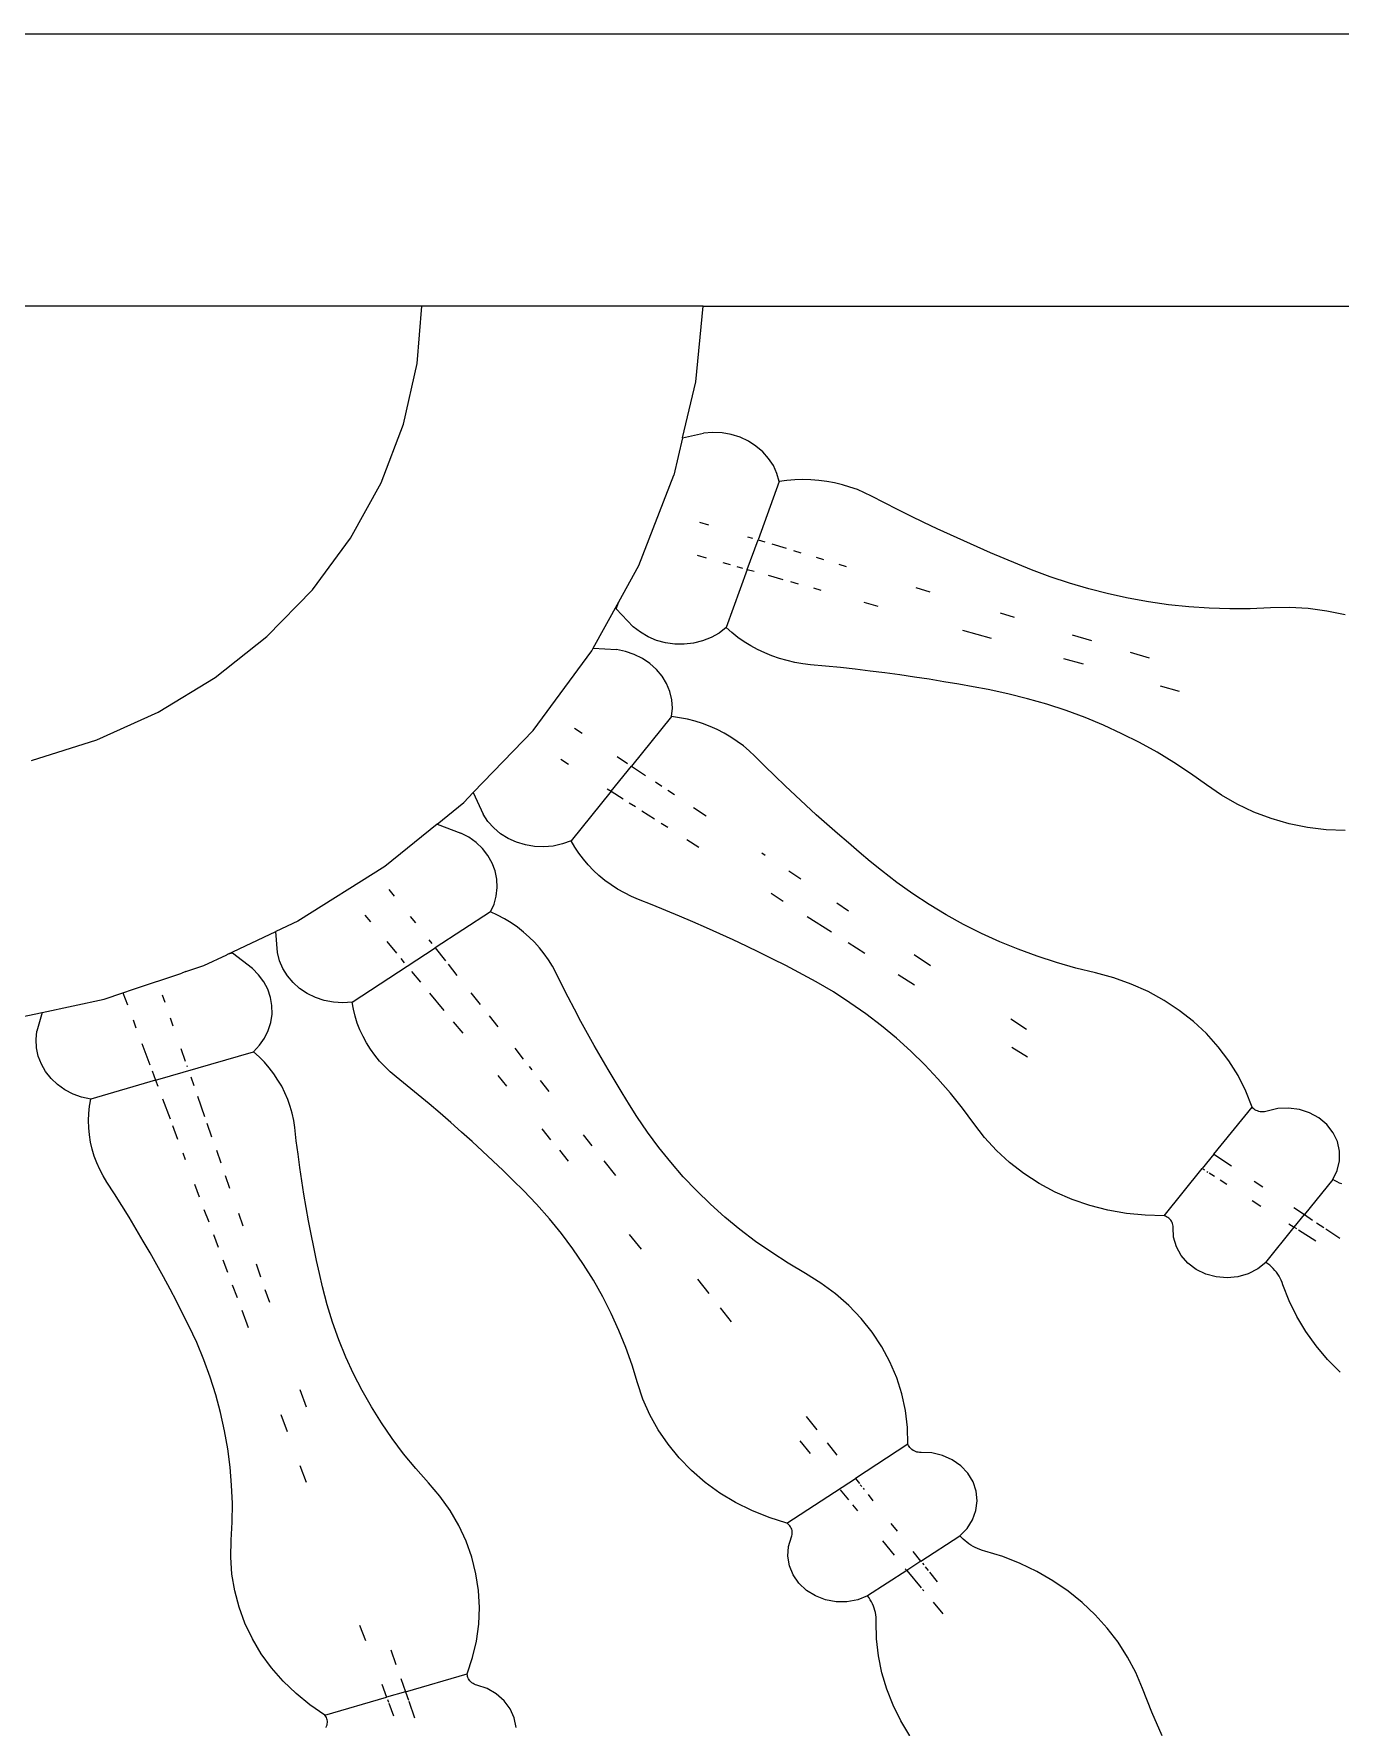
# Model space of a CAD drawing. Header units: inches. Extents: x 16.2 to 49.2, y 7.1 to 20.7.
# Drawn here: x 31.6539 to 31.7826, y 17.7231 to 17.89 of the extents above; entities that cross this region are included whole.
import ezdxf

# ---------------------------------------------------------------- set-up
doc = ezdxf.new("R2010")
doc.units = ezdxf.units.IN
doc.header["$MEASUREMENT"] = 0
doc.layers.add('0inne_gulv', color=252, linetype='Continuous', lineweight=13)

# ---------------------------------------------------------------- blocks, each defined once
blk = doc.blocks.new('DEREK SMALL HOUSE fr')
for p, q in [((-2.07629, -0.30941), (-1.72529, -0.30941)), ((-2.0244, -0.33624), (-2.07629, -0.33624)), ((-2.02486, -0.34189), (-2.0244, -0.33624)), ((-1.99671, -0.33624), (-2.0244, -0.33624)), ((-1.99741, -0.34371), (-1.99671, -0.33624)), ((-1.99671, -0.33624), (-1.81961, -0.33624)), ((-2.02622, -0.34787), (-2.02486, -0.34189)), ((-1.99872, -0.34922), (-1.99741, -0.34371)), ((-2.02842, -0.35364), (-2.02622, -0.34787)), ((-1.99576, -0.34869), (-1.99667, -0.34877)), ((-1.99483, -0.34873), (-1.99576, -0.34869)), ((-1.99393, -0.34889), (-1.99483, -0.34873)), ((-1.99872, -0.34922), (-1.99959, -0.3529)), ((-1.99872, -0.34922), (-1.99667, -0.34877)), ((-1.99306, -0.34916), (-1.99393, -0.34889)), ((-1.99224, -0.34954), (-1.99306, -0.34916)), ((-1.99149, -0.35002), (-1.99224, -0.34954)), ((-1.99082, -0.35059), (-1.99149, -0.35002)), ((-1.99025, -0.35124), (-1.99082, -0.35059)), ((-1.98978, -0.35195), (-1.99025, -0.35124)), ((-1.98944, -0.35272), (-1.98978, -0.35195)), ((-2.03143, -0.35911), (-2.02842, -0.35364)), ((-2.00303, -0.36178), (-1.99959, -0.3529)), ((-1.98922, -0.35353), (-1.99129, -0.35927)), ((-1.98922, -0.35353), (-1.98944, -0.35272)), ((-1.98844, -0.35342), (-1.98922, -0.35353)), ((-1.98765, -0.35336), (-1.98844, -0.35342)), ((-1.98687, -0.35333), (-1.98765, -0.35336)), ((-1.98608, -0.35335), (-1.98687, -0.35333)), ((-1.98529, -0.35341), (-1.98608, -0.35335)), ((-1.98451, -0.35351), (-1.98529, -0.35341)), ((-1.98374, -0.35365), (-1.98451, -0.35351)), ((-1.98298, -0.35384), (-1.98374, -0.35365)), ((-1.98223, -0.35406), (-1.98298, -0.35384)), ((-1.9815, -0.35432), (-1.98223, -0.35406)), ((-1.98079, -0.35462), (-1.9815, -0.35432)), ((-1.9801, -0.35496), (-1.98079, -0.35462)), ((-1.97882, -0.35563), (-1.9801, -0.35496)), ((-1.97754, -0.35628), (-1.97882, -0.35563)), ((-1.97625, -0.35692), (-1.97754, -0.35628)), ((-1.97495, -0.35755), (-1.97625, -0.35692)), ((-1.99706, -0.35752), (-1.99618, -0.35779)), ((-1.97365, -0.35817), (-1.97495, -0.35755)), ((-1.97234, -0.35878), (-1.97365, -0.35817)), ((-2.0352, -0.36418), (-2.03143, -0.35911)), ((-1.99235, -0.36218), (-1.99129, -0.35927)), ((-1.99232, -0.35896), (-1.99185, -0.3591)), ((-1.99129, -0.35927), (-1.99063, -0.35947)), ((-1.98994, -0.35967), (-1.98852, -0.3601)), ((-1.9878, -0.36032), (-1.98706, -0.36054)), ((-1.97102, -0.35938), (-1.97234, -0.35878)), ((-1.9697, -0.35997), (-1.97102, -0.35938)), ((-1.96837, -0.36054), (-1.9697, -0.35997)), ((-2.00501, -0.36536), (-2.00303, -0.36178)), ((-1.99727, -0.36079), (-1.9964, -0.36104)), ((-1.99477, -0.3615), (-1.99404, -0.3617)), ((-1.99338, -0.36189), (-1.99281, -0.36205)), ((-1.98557, -0.36099), (-1.98483, -0.36122)), ((-1.98334, -0.36167), (-1.98261, -0.36189)), ((-1.96704, -0.36111), (-1.96837, -0.36054)), ((-1.9657, -0.36167), (-1.96704, -0.36111)), ((-1.96435, -0.36221), (-1.9657, -0.36167)), ((-1.99235, -0.36218), (-1.99443, -0.36792)), ((-1.99235, -0.36218), (-1.99168, -0.36237)), ((-1.99028, -0.36276), (-1.98883, -0.36317)), ((-1.98809, -0.36338), (-1.98734, -0.36359)), ((-1.9625, -0.36291), (-1.96435, -0.36221)), ((-1.96061, -0.36354), (-1.9625, -0.36291)), ((-1.9587, -0.36411), (-1.96061, -0.36354)), ((-2.03967, -0.36878), (-2.0352, -0.36418)), ((-2.00753, -0.36993), (-2.00501, -0.36536)), ((-2.00526, -0.36605), (-2.00501, -0.36536)), ((-1.98584, -0.36401), (-1.98509, -0.36423)), ((-1.98085, -0.36542), (-1.97947, -0.36581)), ((-1.97574, -0.36396), (-1.97436, -0.36438)), ((-1.95676, -0.3646), (-1.9587, -0.36411)), ((-1.95481, -0.36503), (-1.95676, -0.3646)), ((-1.95283, -0.36538), (-1.95481, -0.36503)), ((-1.95084, -0.36566), (-1.95283, -0.36538)), ((-2.00526, -0.36605), (-2.00358, -0.36783)), ((-1.96744, -0.36647), (-1.96605, -0.36689)), ((-1.94884, -0.36587), (-1.95084, -0.36566)), ((-1.94684, -0.366), (-1.94884, -0.36587)), ((-1.94482, -0.36607), (-1.94684, -0.366)), ((-1.94281, -0.36605), (-1.94482, -0.36607)), ((-1.9408, -0.36597), (-1.94281, -0.36605)), ((-1.93894, -0.36593), (-1.9408, -0.36597)), ((-1.93709, -0.36603), (-1.93894, -0.36593)), ((-1.93525, -0.36628), (-1.93709, -0.36603)), ((-1.93345, -0.36667), (-1.93525, -0.36628)), ((-2.04476, -0.37282), (-2.03967, -0.36878)), ((-2.00288, -0.36838), (-2.00358, -0.36783)), ((-2.00211, -0.36883), (-2.00288, -0.36838)), ((-1.99513, -0.36845), (-1.99592, -0.36889)), ((-1.99443, -0.36792), (-1.99513, -0.36845)), ((-1.99387, -0.36841), (-1.99443, -0.36792)), ((-1.99328, -0.36888), (-1.99387, -0.36841)), ((-1.97113, -0.36816), (-1.96833, -0.36895)), ((-1.96033, -0.36862), (-1.95843, -0.3692)), ((-2.01346, -0.37804), (-2.00768, -0.3702)), ((-2.00768, -0.3702), (-2.00753, -0.36993)), ((-2.00753, -0.36993), (-2.00525, -0.37009)), ((-2.00435, -0.37027), (-2.00525, -0.37009)), ((-2.00349, -0.37056), (-2.00435, -0.37027)), ((-2.00128, -0.36918), (-2.00211, -0.36883)), ((-2.0004, -0.36942), (-2.00128, -0.36918)), ((-1.99949, -0.36955), (-2.0004, -0.36942)), ((-1.99856, -0.36956), (-1.99949, -0.36955)), ((-1.99765, -0.36945), (-1.99856, -0.36956)), ((-1.99676, -0.36923), (-1.99765, -0.36945)), ((-1.99592, -0.36889), (-1.99676, -0.36923)), ((-1.99265, -0.36932), (-1.99328, -0.36888)), ((-1.99201, -0.36972), (-1.99265, -0.36932)), ((-1.99133, -0.37009), (-1.99201, -0.36972)), ((-1.99063, -0.37041), (-1.99133, -0.37009)), ((-1.98992, -0.37071), (-1.99063, -0.37041)), ((-1.95463, -0.37034), (-1.95275, -0.37091)), ((-2.00268, -0.37096), (-2.00349, -0.37056)), ((-2.00195, -0.37146), (-2.00268, -0.37096)), ((-2.0013, -0.37205), (-2.00195, -0.37146)), ((-2.00075, -0.37271), (-2.0013, -0.37205)), ((-1.98918, -0.37096), (-1.98992, -0.37071)), ((-1.98843, -0.37117), (-1.98918, -0.37096)), ((-1.98767, -0.37135), (-1.98843, -0.37117)), ((-1.98689, -0.37148), (-1.98767, -0.37135)), ((-1.98611, -0.37157), (-1.98689, -0.37148)), ((-1.98465, -0.37171), (-1.98611, -0.37157)), ((-1.98318, -0.37186), (-1.98465, -0.37171)), ((-1.98172, -0.37202), (-1.98318, -0.37186)), ((-1.98025, -0.3722), (-1.98172, -0.37202)), ((-1.96118, -0.37096), (-1.95926, -0.3715)), ((-2.05038, -0.37625), (-2.04476, -0.37282)), ((-2.00031, -0.37344), (-2.00075, -0.37271)), ((-1.99999, -0.37422), (-2.00031, -0.37344)), ((-1.97879, -0.37238), (-1.98025, -0.3722)), ((-1.97733, -0.37258), (-1.97879, -0.37238)), ((-1.97588, -0.37279), (-1.97733, -0.37258)), ((-1.97442, -0.37301), (-1.97588, -0.37279)), ((-1.97297, -0.37325), (-1.97442, -0.37301)), ((-1.97152, -0.3735), (-1.97297, -0.37325)), ((-1.97008, -0.37375), (-1.97152, -0.3735)), ((-1.96863, -0.37402), (-1.97008, -0.37375)), ((-1.95166, -0.37364), (-1.94979, -0.37417)), ((-1.99979, -0.37503), (-1.99999, -0.37422)), ((-1.99973, -0.37586), (-1.99979, -0.37503)), ((-1.96667, -0.37444), (-1.96863, -0.37402)), ((-1.96473, -0.37492), (-1.96667, -0.37444)), ((-1.96282, -0.37547), (-1.96473, -0.37492)), ((-2.05645, -0.37899), (-2.05038, -0.37625)), ((-1.9998, -0.37668), (-2.00375, -0.38156)), ((-1.9998, -0.37668), (-1.99973, -0.37586)), ((-1.99902, -0.3768), (-1.9998, -0.37668)), ((-1.99825, -0.37695), (-1.99902, -0.3768)), ((-1.99749, -0.37715), (-1.99825, -0.37695)), ((-1.96093, -0.37609), (-1.96282, -0.37547)), ((-1.95906, -0.37678), (-1.96093, -0.37609)), ((-1.95724, -0.37754), (-1.95906, -0.37678)), ((-2.01935, -0.38418), (-2.01346, -0.37804)), ((-2.00936, -0.37782), (-2.00863, -0.37831)), ((-1.99675, -0.37738), (-1.99749, -0.37715)), ((-1.99602, -0.37766), (-1.99675, -0.37738)), ((-1.99532, -0.37797), (-1.99602, -0.37766)), ((-1.99463, -0.37832), (-1.99532, -0.37797)), ((-1.99397, -0.37871), (-1.99463, -0.37832)), ((-1.99334, -0.37913), (-1.99397, -0.37871)), ((-1.95544, -0.37837), (-1.95724, -0.37754)), ((-1.95369, -0.37925), (-1.95544, -0.37837)), ((-2.06286, -0.38101), (-2.05645, -0.37899)), ((-1.99273, -0.37958), (-1.99334, -0.37913)), ((-1.99216, -0.38006), (-1.99273, -0.37958)), ((-1.99162, -0.38058), (-1.99216, -0.38006)), ((-1.95198, -0.3802), (-1.95369, -0.37925)), ((-1.95031, -0.38122), (-1.95198, -0.3802)), ((-2.01071, -0.38088), (-2.00996, -0.38136)), ((-2.00575, -0.38404), (-2.00375, -0.38156)), ((-2.00517, -0.38062), (-2.00414, -0.3813)), ((-2.00375, -0.38156), (-2.00237, -0.38248)), ((-1.99063, -0.38156), (-1.99162, -0.38058)), ((-1.98964, -0.38254), (-1.99063, -0.38156)), ((-1.94869, -0.38229), (-1.95031, -0.38122)), ((-2.00615, -0.38379), (-2.00575, -0.38404)), ((-2.0014, -0.38313), (-2.00078, -0.38354)), ((-1.98863, -0.38351), (-1.98964, -0.38254)), ((-1.98761, -0.38447), (-1.98863, -0.38351)), ((-1.94712, -0.38342), (-1.94869, -0.38229)), ((-1.94564, -0.38443), (-1.94712, -0.38342)), ((-2.02291, -0.38729), (-2.02029, -0.38516)), ((-2.02029, -0.38516), (-2.01935, -0.38418)), ((-2.01935, -0.38418), (-2.01838, -0.3863)), ((-2.00575, -0.38404), (-2.0097, -0.38892)), ((-2.00575, -0.38404), (-2.00459, -0.38479)), ((-2.00399, -0.38517), (-2.00337, -0.38556)), ((-2.00016, -0.38395), (-1.99953, -0.38437)), ((-1.98659, -0.38542), (-1.98761, -0.38447)), ((-1.98555, -0.38636), (-1.98659, -0.38542)), ((-1.94408, -0.38532), (-1.94564, -0.38443)), ((-1.94243, -0.38609), (-1.94408, -0.38532)), ((-2.01791, -0.38701), (-2.01838, -0.3863)), ((-2.01733, -0.38766), (-2.01791, -0.38701)), ((-2.00275, -0.38596), (-2.00148, -0.38677)), ((-1.99764, -0.38564), (-1.99639, -0.38647)), ((-1.98451, -0.3873), (-1.98555, -0.38636)), ((-1.94072, -0.38674), (-1.94243, -0.38609)), ((-1.93895, -0.38724), (-1.94072, -0.38674)), ((-2.02291, -0.38729), (-2.02805, -0.39146)), ((-2.02291, -0.38729), (-2.02057, -0.38816)), ((-2.01977, -0.38858), (-2.02057, -0.38816)), ((-2.01905, -0.3891), (-2.01977, -0.38858)), ((-2.01666, -0.38823), (-2.01733, -0.38766)), ((-2.0159, -0.3887), (-2.01666, -0.38823)), ((-2.01508, -0.38907), (-2.0159, -0.3887)), ((-2.00084, -0.38718), (-2.00019, -0.38759)), ((-1.98345, -0.38822), (-1.98451, -0.3873)), ((-1.98239, -0.38914), (-1.98345, -0.38822)), ((-1.93714, -0.38761), (-1.93895, -0.38724)), ((-1.9353, -0.38784), (-1.93714, -0.38761)), ((-1.93345, -0.38792), (-1.9353, -0.38784)), ((-2.01842, -0.3897), (-2.01905, -0.3891)), ((-2.0179, -0.39038), (-2.01842, -0.3897)), ((-2.01748, -0.39112), (-2.0179, -0.39038)), ((-2.01421, -0.38934), (-2.01508, -0.38907)), ((-2.0133, -0.38949), (-2.01421, -0.38934)), ((-2.01238, -0.38952), (-2.0133, -0.38949)), ((-2.01146, -0.38944), (-2.01238, -0.38952)), ((-2.01056, -0.38923), (-2.01146, -0.38944)), ((-2.0097, -0.38892), (-2.01056, -0.38923)), ((-2.00934, -0.38955), (-2.0097, -0.38892)), ((-2.00894, -0.39016), (-2.00934, -0.38955)), ((-2.0085, -0.39075), (-2.00894, -0.39016)), ((-1.99829, -0.38881), (-1.99711, -0.38956)), ((-1.99092, -0.39012), (-1.99058, -0.39035)), ((-1.98131, -0.39005), (-1.98239, -0.38914)), ((-1.98023, -0.39095), (-1.98131, -0.39005)), ((-2.02805, -0.39146), (-2.03663, -0.39685)), ((-2.01719, -0.3919), (-2.01748, -0.39112)), ((-2.01702, -0.39272), (-2.01719, -0.3919)), ((-2.00802, -0.39131), (-2.0085, -0.39075)), ((-2.00751, -0.39184), (-2.00802, -0.39131)), ((-2.00696, -0.39235), (-2.00751, -0.39184)), ((-1.98824, -0.3919), (-1.98706, -0.39269)), ((-1.97914, -0.39184), (-1.98023, -0.39095)), ((-1.97761, -0.39302), (-1.97914, -0.39184)), ((-2.02765, -0.39372), (-2.02714, -0.39437)), ((-2.01708, -0.39437), (-2.01698, -0.39354)), ((-2.01698, -0.39354), (-2.01702, -0.39272)), ((-2.00638, -0.39283), (-2.00696, -0.39235)), ((-2.00576, -0.39327), (-2.00638, -0.39283)), ((-2.00512, -0.39368), (-2.00576, -0.39327)), ((-2.00446, -0.39406), (-2.00512, -0.39368)), ((-1.97604, -0.39414), (-1.97761, -0.39302)), ((-2.01765, -0.39594), (-2.0173, -0.39517)), ((-2.0173, -0.39517), (-2.01708, -0.39437)), ((-2.00377, -0.3944), (-2.00446, -0.39406)), ((-2.00306, -0.3947), (-2.00377, -0.3944)), ((-2.00171, -0.39524), (-2.00306, -0.3947)), ((-2.00037, -0.39579), (-2.00171, -0.39524)), ((-1.99001, -0.3941), (-1.98882, -0.39486)), ((-1.98354, -0.39504), (-1.98236, -0.39582)), ((-1.97442, -0.39521), (-1.97604, -0.39414)), ((-1.97274, -0.39622), (-1.97442, -0.39521)), ((-2.03663, -0.39685), (-2.0388, -0.39787)), ((-2.03002, -0.39624), (-2.02947, -0.3969)), ((-2.02555, -0.39638), (-2.02504, -0.39702)), ((-2.01765, -0.39594), (-2.02309, -0.39949)), ((-2.01695, -0.39627), (-2.01765, -0.39594)), ((-2.01627, -0.39663), (-2.01695, -0.39627)), ((-2.01562, -0.39702), (-2.01627, -0.39663)), ((-2.01499, -0.39745), (-2.01562, -0.39702)), ((-1.99903, -0.39635), (-2.00037, -0.39579)), ((-1.9977, -0.39692), (-1.99903, -0.39635)), ((-1.99637, -0.39751), (-1.9977, -0.39692)), ((-1.98644, -0.39638), (-1.98405, -0.3979)), ((-1.97103, -0.39717), (-1.97274, -0.39622)), ((-2.04358, -0.40014), (-2.0388, -0.39787)), ((-2.03863, -0.39993), (-2.0388, -0.39787)), ((-2.02371, -0.3987), (-2.02342, -0.39906)), ((-2.0144, -0.39792), (-2.01499, -0.39745)), ((-2.01383, -0.39841), (-2.0144, -0.39792)), ((-2.0133, -0.39893), (-2.01383, -0.39841)), ((-1.99505, -0.3981), (-1.99637, -0.39751)), ((-1.99374, -0.3987), (-1.99505, -0.3981)), ((-1.99244, -0.39932), (-1.99374, -0.3987)), ((-1.96927, -0.39805), (-1.97103, -0.39717)), ((-1.96748, -0.39887), (-1.96927, -0.39805)), ((-2.0459, -0.40123), (-2.04363, -0.40016)), ((-2.04358, -0.40014), (-2.04363, -0.40016)), ((-2.04307, -0.39999), (-2.04358, -0.40014)), ((-2.0411, -0.4015), (-2.04307, -0.39999)), ((-2.03843, -0.40074), (-2.03863, -0.39993)), ((-2.03128, -0.40483), (-2.02309, -0.39949)), ((-2.02786, -0.39886), (-2.0269, -0.40001)), ((-2.02309, -0.39949), (-2.02209, -0.40074)), ((-2.01281, -0.39948), (-2.0133, -0.39893)), ((-2.01235, -0.40006), (-2.01281, -0.39948)), ((-2.01193, -0.40065), (-2.01235, -0.40006)), ((-1.99113, -0.39995), (-1.99244, -0.39932)), ((-1.98984, -0.40058), (-1.99113, -0.39995)), ((-1.98241, -0.39895), (-1.98077, -0.39999)), ((-1.97591, -0.40013), (-1.9743, -0.4012)), ((-1.96565, -0.39962), (-1.96748, -0.39887)), ((-1.96378, -0.4003), (-1.96565, -0.39962)), ((-1.96189, -0.40092), (-1.96378, -0.4003)), ((-2.05292, -0.40359), (-2.04805, -0.40197)), ((-2.04766, -0.40182), (-2.04805, -0.40197)), ((-2.04766, -0.40182), (-2.0459, -0.40123)), ((-2.04049, -0.40212), (-2.0411, -0.4015)), ((-2.03998, -0.40281), (-2.04049, -0.40212)), ((-2.0381, -0.40152), (-2.03843, -0.40074)), ((-2.03766, -0.40224), (-2.0381, -0.40152)), ((-2.02649, -0.40051), (-2.02614, -0.40094)), ((-2.02543, -0.4018), (-2.02456, -0.40285)), ((-2.02183, -0.40107), (-2.02095, -0.40219)), ((-2.01155, -0.40127), (-2.01193, -0.40065)), ((-2.01121, -0.40191), (-2.01155, -0.40127)), ((-2.01061, -0.40312), (-2.01121, -0.40191)), ((-1.98855, -0.40123), (-1.98984, -0.40058)), ((-1.98727, -0.40189), (-1.98855, -0.40123)), ((-1.98555, -0.40282), (-1.98727, -0.40189)), ((-1.97749, -0.40209), (-1.97586, -0.40313)), ((-1.95997, -0.40147), (-1.96189, -0.40092)), ((-1.95803, -0.40195), (-1.95997, -0.40147)), ((-1.95625, -0.40243), (-1.95803, -0.40195)), ((-2.05386, -0.40391), (-2.05292, -0.40359)), ((-2.03959, -0.40356), (-2.03998, -0.40281)), ((-2.03932, -0.40436), (-2.03959, -0.40356)), ((-2.0371, -0.4029), (-2.03766, -0.40224)), ((-2.03645, -0.40348), (-2.0371, -0.4029)), ((-2.03571, -0.40398), (-2.03645, -0.40348)), ((-2.01, -0.40433), (-2.01061, -0.40312)), ((-1.98387, -0.40382), (-1.98555, -0.40282)), ((-1.98224, -0.40488), (-1.98387, -0.40382)), ((-1.95453, -0.40304), (-1.95625, -0.40243)), ((-1.95286, -0.40378), (-1.95453, -0.40304)), ((-1.95128, -0.40465), (-1.95286, -0.40378)), ((-2.06183, -0.40584), (-2.0557, -0.40453)), ((-2.0557, -0.40453), (-2.05386, -0.40391)), ((-2.05386, -0.40391), (-2.05342, -0.40509)), ((-2.05, -0.4041), (-2.04975, -0.40482)), ((-2.03918, -0.40517), (-2.03932, -0.40436)), ((-2.03917, -0.406), (-2.03918, -0.40517)), ((-2.0349, -0.40437), (-2.03571, -0.40398)), ((-2.03403, -0.40466), (-2.0349, -0.40437)), ((-2.03313, -0.40483), (-2.03403, -0.40466)), ((-2.03221, -0.40489), (-2.03313, -0.40483)), ((-2.03128, -0.40483), (-2.03221, -0.40489)), ((-2.03116, -0.40553), (-2.03128, -0.40483)), ((-2.02365, -0.40395), (-2.02225, -0.40564)), ((-2.01959, -0.4039), (-2.01868, -0.40506)), ((-2.00938, -0.40553), (-2.01, -0.40433)), ((-1.98066, -0.40599), (-1.98224, -0.40488)), ((-1.94979, -0.40564), (-1.95128, -0.40465)), ((-2.06588, -0.40671), (-2.06183, -0.40584)), ((-2.06183, -0.40584), (-2.06233, -0.40769)), ((-2.05287, -0.40657), (-2.05258, -0.40735)), ((-2.04921, -0.40637), (-2.04894, -0.40716)), ((-2.03954, -0.40762), (-2.03929, -0.40682)), ((-2.03929, -0.40682), (-2.03917, -0.406)), ((-2.03099, -0.40622), (-2.03116, -0.40553)), ((-2.03077, -0.4069), (-2.03099, -0.40622)), ((-2.03051, -0.40757), (-2.03077, -0.4069)), ((-2.02131, -0.40677), (-2.02039, -0.4079)), ((-2.01778, -0.40619), (-2.01694, -0.40725)), ((-2.00874, -0.40672), (-2.00938, -0.40553)), ((-2.00809, -0.40791), (-2.00874, -0.40672)), ((-1.97913, -0.40717), (-1.98066, -0.40599)), ((-1.96639, -0.40647), (-1.96485, -0.4075)), ((-1.94839, -0.40673), (-1.94979, -0.40564)), ((-1.94711, -0.40793), (-1.94839, -0.40673)), ((-2.06242, -0.40852), (-2.06233, -0.40769)), ((-2.06237, -0.40934), (-2.06242, -0.40852)), ((-2.04041, -0.40908), (-2.03992, -0.40838)), ((-2.03992, -0.40838), (-2.03954, -0.40762)), ((-2.0302, -0.40822), (-2.03051, -0.40757)), ((-2.02985, -0.40885), (-2.0302, -0.40822)), ((-2.00743, -0.4091), (-2.00809, -0.40791)), ((-1.97765, -0.40839), (-1.97913, -0.40717)), ((-1.97623, -0.40967), (-1.97765, -0.40839)), ((-1.94594, -0.40923), (-1.94711, -0.40793)), ((-2.0622, -0.41016), (-2.06237, -0.40934)), ((-2.0619, -0.41094), (-2.0622, -0.41016)), ((-2.05199, -0.40891), (-2.0512, -0.41102)), ((-2.05064, -0.41253), (-2.041, -0.40972)), ((-2.04815, -0.40941), (-2.04772, -0.41065)), ((-2.041, -0.40972), (-2.04041, -0.40908)), ((-2.04045, -0.41022), (-2.041, -0.40972)), ((-2.03993, -0.41075), (-2.04045, -0.41022)), ((-2.02946, -0.40947), (-2.02985, -0.40885)), ((-2.02903, -0.41006), (-2.02946, -0.40947)), ((-2.02857, -0.41063), (-2.02903, -0.41006)), ((-2.01526, -0.40937), (-2.01442, -0.41043)), ((-2.00676, -0.41028), (-2.00743, -0.4091)), ((-2.00607, -0.41145), (-2.00676, -0.41028)), ((-1.97486, -0.411), (-1.97623, -0.40967)), ((-1.96627, -0.40925), (-1.96474, -0.41023)), ((-1.9449, -0.41061), (-1.94594, -0.40923)), ((-2.06148, -0.41167), (-2.0619, -0.41094)), ((-2.06094, -0.41235), (-2.06148, -0.41167)), ((-2.05098, -0.41161), (-2.05064, -0.41253)), ((-2.04757, -0.41108), (-2.04754, -0.41116)), ((-2.03944, -0.41131), (-2.03993, -0.41075)), ((-2.039, -0.41189), (-2.03944, -0.41131)), ((-2.03859, -0.4125), (-2.039, -0.41189)), ((-2.02806, -0.41117), (-2.02857, -0.41063)), ((-2.02752, -0.41169), (-2.02806, -0.41117)), ((-2.02695, -0.41218), (-2.02752, -0.41169)), ((-2.01694, -0.41207), (-2.01607, -0.41312)), ((-2.01383, -0.41118), (-2.01358, -0.41149)), ((-2.00538, -0.41262), (-2.00607, -0.41145)), ((-1.97356, -0.41238), (-1.97486, -0.411)), ((-1.944, -0.41207), (-1.9449, -0.41061)), ((-1.94324, -0.41359), (-1.944, -0.41207)), ((-2.06031, -0.41295), (-2.06094, -0.41235)), ((-2.05958, -0.41346), (-2.06031, -0.41295)), ((-2.05878, -0.41388), (-2.05958, -0.41346)), ((-2.05064, -0.41253), (-2.05703, -0.41439)), ((-2.05064, -0.41253), (-2.05042, -0.41312)), ((-2.04718, -0.41218), (-2.04688, -0.41305)), ((-2.03822, -0.41312), (-2.03859, -0.4125)), ((-2.0379, -0.41377), (-2.03822, -0.41312)), ((-2.03761, -0.41443), (-2.0379, -0.41377)), ((-2.02586, -0.41306), (-2.02695, -0.41218)), ((-2.02477, -0.41396), (-2.02586, -0.41306)), ((-2.01274, -0.41256), (-2.01189, -0.41363)), ((-2.00467, -0.41378), (-2.00538, -0.41262)), ((-2.00395, -0.41494), (-2.00467, -0.41378)), ((-1.97232, -0.41381), (-1.97356, -0.41238)), ((-1.97115, -0.41528), (-1.97232, -0.41381)), ((-1.94262, -0.41516), (-1.94324, -0.41359)), ((-2.05793, -0.41419), (-2.05878, -0.41388)), ((-2.05703, -0.41439), (-2.05793, -0.41419)), ((-2.05722, -0.41579), (-2.05715, -0.41509)), ((-2.05715, -0.41509), (-2.05703, -0.41439)), ((-2.04995, -0.41437), (-2.04922, -0.41633)), ((-2.04652, -0.41408), (-2.04582, -0.41608)), ((-2.03738, -0.4151), (-2.03761, -0.41443)), ((-2.03718, -0.41578), (-2.03738, -0.4151)), ((-2.02369, -0.41486), (-2.02477, -0.41396)), ((-2.02262, -0.41577), (-2.02369, -0.41486)), ((-2.00322, -0.41609), (-2.00395, -0.41494)), ((-1.97004, -0.41679), (-1.97115, -0.41528)), ((-1.94639, -0.41981), (-1.94262, -0.41516)), ((-1.94254, -0.41526), (-1.94262, -0.41516)), ((-1.94244, -0.41535), (-1.94254, -0.41526)), ((-1.94233, -0.41543), (-1.94244, -0.41535)), ((-1.94221, -0.4155), (-1.94233, -0.41543)), ((-1.94208, -0.41555), (-1.94221, -0.4155)), ((-1.94008, -0.41531), (-1.94112, -0.41556)), ((-1.93901, -0.41526), (-1.94008, -0.41531)), ((-1.93795, -0.4154), (-1.93901, -0.41526)), ((-1.93694, -0.41573), (-1.93795, -0.4154)), ((-2.05725, -0.4165), (-2.05722, -0.41579)), ((-2.05723, -0.41721), (-2.05725, -0.4165)), ((-2.04897, -0.41699), (-2.04847, -0.41833)), ((-2.04559, -0.41675), (-2.04512, -0.4181)), ((-2.03704, -0.41648), (-2.03718, -0.41578)), ((-2.03693, -0.41718), (-2.03704, -0.41648)), ((-2.02156, -0.4167), (-2.02262, -0.41577)), ((-2.02051, -0.41763), (-2.02156, -0.4167)), ((-2.00218, -0.41763), (-2.00322, -0.41609)), ((-1.96899, -0.41816), (-1.97004, -0.41679)), ((-1.94195, -0.41559), (-1.94208, -0.41555)), ((-1.94181, -0.41562), (-1.94195, -0.41559)), ((-1.94167, -0.41564), (-1.94181, -0.41562)), ((-1.94153, -0.41564), (-1.94167, -0.41564)), ((-1.94139, -0.41563), (-1.94153, -0.41564)), ((-1.94125, -0.4156), (-1.94139, -0.41563)), ((-1.94112, -0.41556), (-1.94125, -0.4156)), ((-1.93603, -0.41623), (-1.93694, -0.41573)), ((-1.93525, -0.4169), (-1.93603, -0.41623)), ((-1.93464, -0.41769), (-1.93525, -0.4169)), ((-2.05716, -0.41791), (-2.05723, -0.41721)), ((-2.05705, -0.41861), (-2.05716, -0.41791)), ((-2.05689, -0.4193), (-2.05705, -0.41861)), ((-2.03678, -0.4185), (-2.03693, -0.41718)), ((-2.03661, -0.41981), (-2.03678, -0.4185)), ((-2.01947, -0.41857), (-2.02051, -0.41763)), ((-2.01844, -0.41951), (-2.01947, -0.41857)), ((-2.01259, -0.41732), (-2.01172, -0.41838)), ((-2.00851, -0.41791), (-2.00766, -0.41898)), ((-2.00107, -0.41914), (-2.00218, -0.41763)), ((-1.96781, -0.41945), (-1.96899, -0.41816)), ((-1.93421, -0.41857), (-1.93464, -0.41769)), ((-1.934, -0.41952), (-1.93421, -0.41857)), ((-2.05669, -0.41999), (-2.05689, -0.4193)), ((-2.05644, -0.42066), (-2.05669, -0.41999)), ((-2.04797, -0.41967), (-2.04772, -0.42032)), ((-2.04465, -0.41943), (-2.04422, -0.42067)), ((-2.03643, -0.42113), (-2.03661, -0.41981)), ((-2.01742, -0.42047), (-2.01844, -0.41951)), ((-2.01641, -0.42143), (-2.01742, -0.42047)), ((-2.01085, -0.41943), (-2.00998, -0.42049)), ((-2.00649, -0.42045), (-2.00533, -0.42192)), ((-1.99989, -0.4206), (-2.00107, -0.41914)), ((-1.96651, -0.42064), (-1.96781, -0.41945)), ((-1.94639, -0.41981), (-1.94753, -0.42122)), ((-1.94639, -0.41981), (-1.94465, -0.42096)), ((-1.93422, -0.42143), (-1.934, -0.42048)), ((-1.934, -0.42048), (-1.934, -0.41952)), ((-2.05615, -0.42131), (-2.05644, -0.42066)), ((-2.05581, -0.42195), (-2.05615, -0.42131)), ((-2.05544, -0.42257), (-2.05581, -0.42195)), ((-2.04379, -0.42191), (-2.04335, -0.42315)), ((-2.03624, -0.42244), (-2.03643, -0.42113)), ((-2.01541, -0.4224), (-2.01641, -0.42143)), ((-1.99865, -0.42203), (-1.99989, -0.4206)), ((-1.99734, -0.4234), (-1.99865, -0.42203)), ((-1.9651, -0.42172), (-1.96651, -0.42064)), ((-1.9636, -0.42269), (-1.9651, -0.42172)), ((-1.95129, -0.42587), (-1.94753, -0.42122)), ((-1.94753, -0.42122), (-1.94731, -0.42136)), ((-1.94708, -0.42151), (-1.94696, -0.42158)), ((-1.94685, -0.42165), (-1.94632, -0.42199)), ((-1.93465, -0.42231), (-1.93422, -0.42143)), ((-2.0547, -0.42372), (-2.05544, -0.42257)), ((-2.05397, -0.42487), (-2.0547, -0.42372)), ((-2.0468, -0.42278), (-2.04634, -0.42402)), ((-2.03603, -0.42375), (-2.03624, -0.42244)), ((-2.03581, -0.42506), (-2.03603, -0.42375)), ((-2.01441, -0.42339), (-2.01541, -0.4224)), ((-2.0131, -0.42475), (-2.01441, -0.42339)), ((-1.99597, -0.42473), (-1.99734, -0.4234)), ((-1.962, -0.42354), (-1.9636, -0.42269)), ((-1.96033, -0.42427), (-1.962, -0.42354)), ((-1.94577, -0.42234), (-1.94509, -0.42278)), ((-1.9424, -0.42247), (-1.94154, -0.42304)), ((-1.93465, -0.42231), (-1.93745, -0.42577)), ((-1.93444, -0.42243), (-1.93465, -0.42231)), ((-1.93422, -0.42255), (-1.93444, -0.42243)), ((-1.934, -0.42265), (-1.93422, -0.42255)), ((-1.93377, -0.42274), (-1.934, -0.42265)), ((-2.05326, -0.42603), (-2.05397, -0.42487)), ((-2.04588, -0.42525), (-2.04541, -0.42649)), ((-2.03558, -0.42637), (-2.03581, -0.42506)), ((-2.01185, -0.42617), (-2.0131, -0.42475)), ((-1.99455, -0.42601), (-1.99597, -0.42473)), ((-1.9586, -0.42487), (-1.96033, -0.42427)), ((-1.95682, -0.42533), (-1.9586, -0.42487)), ((-1.95499, -0.42565), (-1.95682, -0.42533)), ((-1.94261, -0.42436), (-1.94174, -0.42492)), ((-1.9385, -0.42507), (-1.93745, -0.42577)), ((-2.05256, -0.4272), (-2.05326, -0.42603)), ((-2.04249, -0.42563), (-2.04205, -0.42688)), ((-2.03533, -0.42768), (-2.03558, -0.42637)), ((-2.01066, -0.42763), (-2.01185, -0.42617)), ((-1.99307, -0.42723), (-1.99455, -0.42601)), ((-1.95315, -0.42583), (-1.95499, -0.42565)), ((-1.95129, -0.42587), (-1.95315, -0.42583)), ((-1.95116, -0.42591), (-1.95129, -0.42587)), ((-1.95103, -0.42597), (-1.95116, -0.42591)), ((-1.95092, -0.42604), (-1.95103, -0.42597)), ((-1.95081, -0.42612), (-1.95092, -0.42604)), ((-1.95071, -0.42621), (-1.95081, -0.42612)), ((-1.95063, -0.42631), (-1.95071, -0.42621)), ((-1.95055, -0.42642), (-1.95063, -0.42631)), ((-1.95049, -0.42653), (-1.95055, -0.42642)), ((-1.95045, -0.42665), (-1.95049, -0.42653)), ((-1.95042, -0.42678), (-1.95045, -0.42665)), ((-1.9504, -0.4269), (-1.95042, -0.42678)), ((-1.9504, -0.42703), (-1.9504, -0.4269)), ((-1.95034, -0.42799), (-1.9504, -0.42703)), ((-1.94126, -0.43047), (-1.93846, -0.42701)), ((-1.93899, -0.42667), (-1.93846, -0.42701)), ((-1.93846, -0.42701), (-1.93745, -0.42577)), ((-1.93846, -0.42701), (-1.93825, -0.42714)), ((-1.93745, -0.42577), (-1.93665, -0.4263)), ((-1.93626, -0.42656), (-1.93553, -0.42704)), ((-1.93536, -0.42716), (-1.93397, -0.42809)), ((-2.05187, -0.42837), (-2.05256, -0.4272)), ((-2.05119, -0.42954), (-2.05187, -0.42837)), ((-2.04495, -0.42773), (-2.04448, -0.42897)), ((-2.03507, -0.42898), (-2.03533, -0.42768)), ((-2.00954, -0.42913), (-2.01066, -0.42763)), ((-2.00399, -0.42774), (-2.0028, -0.42918)), ((-1.99153, -0.4284), (-1.99307, -0.42723)), ((-1.98994, -0.42951), (-1.99153, -0.4284)), ((-1.95007, -0.42893), (-1.95034, -0.42799)), ((-1.93805, -0.42727), (-1.93634, -0.42836)), ((-2.05052, -0.43073), (-2.05119, -0.42954)), ((-2.04402, -0.43021), (-2.04355, -0.43145)), ((-2.0348, -0.43028), (-2.03507, -0.42898)), ((-2.03451, -0.43158), (-2.0348, -0.43028)), ((-2.00848, -0.43067), (-2.00954, -0.42913)), ((-1.98831, -0.43056), (-1.98994, -0.42951)), ((-1.9496, -0.42979), (-1.95007, -0.42893)), ((-1.94894, -0.43055), (-1.9496, -0.42979)), ((-1.94126, -0.43047), (-1.94206, -0.43111)), ((-1.94106, -0.43061), (-1.94126, -0.43047)), ((-2.04987, -0.43191), (-2.05052, -0.43073)), ((-2.04922, -0.43311), (-2.04987, -0.43191)), ((-2.04074, -0.43063), (-2.0403, -0.43189)), ((-2.03421, -0.43288), (-2.03451, -0.43158)), ((-2.0075, -0.43224), (-2.00848, -0.43067)), ((-1.99725, -0.43213), (-1.99613, -0.43354)), ((-1.98662, -0.43156), (-1.98831, -0.43056)), ((-1.9851, -0.43251), (-1.98662, -0.43156)), ((-1.94812, -0.43117), (-1.94894, -0.43055)), ((-1.94718, -0.43163), (-1.94812, -0.43117)), ((-1.94615, -0.43191), (-1.94718, -0.43163)), ((-1.94508, -0.432), (-1.94615, -0.43191)), ((-1.94402, -0.43189), (-1.94508, -0.432)), ((-1.943, -0.43159), (-1.94402, -0.43189)), ((-1.94206, -0.43111), (-1.943, -0.43159)), ((-1.94087, -0.43076), (-1.94106, -0.43061)), ((-1.9407, -0.43092), (-1.94087, -0.43076)), ((-1.94053, -0.43109), (-1.9407, -0.43092)), ((-1.94037, -0.43127), (-1.94053, -0.43109)), ((-1.94022, -0.43145), (-1.94037, -0.43127)), ((-1.94009, -0.43164), (-1.94022, -0.43145)), ((-1.93996, -0.43183), (-1.94009, -0.43164)), ((-1.93985, -0.43203), (-1.93996, -0.43183)), ((-1.93974, -0.43224), (-1.93985, -0.43203)), ((-2.04859, -0.4343), (-2.04922, -0.43311)), ((-2.04309, -0.4327), (-2.04262, -0.43394)), ((-2.03987, -0.43314), (-2.03943, -0.4344)), ((-2.03375, -0.43464), (-2.03421, -0.43288)), ((-2.00659, -0.43386), (-2.0075, -0.43224)), ((-2.00575, -0.4355), (-2.00659, -0.43386)), ((-1.98367, -0.43357), (-1.9851, -0.43251)), ((-1.98234, -0.43473), (-1.98367, -0.43357)), ((-1.93965, -0.43245), (-1.93974, -0.43224)), ((-1.93957, -0.43267), (-1.93965, -0.43245)), ((-1.93896, -0.43426), (-1.93957, -0.43267)), ((-2.04798, -0.43551), (-2.04859, -0.4343)), ((-2.04737, -0.43671), (-2.04798, -0.43551)), ((-2.04215, -0.43519), (-2.04151, -0.4369)), ((-2.03321, -0.43638), (-2.03375, -0.43464)), ((-2.00499, -0.43717), (-2.00575, -0.4355)), ((-1.99502, -0.43494), (-1.99393, -0.43632)), ((-1.98113, -0.436), (-1.98234, -0.43473)), ((-1.93821, -0.4358), (-1.93896, -0.43426)), ((-2.04659, -0.43838), (-2.04737, -0.43671)), ((-2.0326, -0.4381), (-2.03321, -0.43638)), ((-2.0043, -0.43887), (-2.00499, -0.43717)), ((-1.98005, -0.43735), (-1.98113, -0.436)), ((-1.93732, -0.43728), (-1.93821, -0.4358)), ((-2.04589, -0.44007), (-2.04659, -0.43838)), ((-2.03191, -0.4398), (-2.0326, -0.4381)), ((-1.9791, -0.43878), (-1.98005, -0.43735)), ((-1.97829, -0.44028), (-1.9791, -0.43878)), ((-1.93631, -0.4387), (-1.93732, -0.43728)), ((-1.93517, -0.44004), (-1.93631, -0.4387)), ((-2.04526, -0.44179), (-2.04589, -0.44007)), ((-2.03114, -0.44147), (-2.03191, -0.4398)), ((-2.00369, -0.4406), (-2.0043, -0.43887)), ((-1.97763, -0.44184), (-1.97829, -0.44028)), ((-1.93392, -0.44129), (-1.93517, -0.44004)), ((-2.04471, -0.44353), (-2.04526, -0.44179)), ((-2.03029, -0.44311), (-2.03114, -0.44147)), ((-2.00316, -0.44234), (-2.00369, -0.4406)), ((-1.97712, -0.44344), (-1.97763, -0.44184)), ((-2.04424, -0.44528), (-2.04471, -0.44353)), ((-2.03642, -0.44301), (-2.03582, -0.44472)), ((-2.02938, -0.44472), (-2.03029, -0.44311)), ((-2.00263, -0.44394), (-2.00316, -0.44234)), ((-1.97676, -0.44507), (-1.97712, -0.44344)), ((-2.04384, -0.44706), (-2.04424, -0.44528)), ((-2.03831, -0.44545), (-2.03768, -0.44714)), ((-2.02839, -0.44629), (-2.02938, -0.44472)), ((-2.00195, -0.44549), (-2.00263, -0.44394)), ((-2.00112, -0.44698), (-2.00195, -0.44549)), ((-1.97656, -0.44673), (-1.97676, -0.44507)), ((-2.04353, -0.44884), (-2.04384, -0.44706)), ((-2.02733, -0.44783), (-2.02839, -0.44629)), ((-2.00015, -0.4484), (-2.00112, -0.44698)), ((-1.98654, -0.44566), (-1.9855, -0.44697)), ((-1.97652, -0.4484), (-1.97656, -0.44673)), ((-2.0433, -0.45064), (-2.04353, -0.44884)), ((-2.02621, -0.44933), (-2.02733, -0.44783)), ((-1.99906, -0.44974), (-2.00015, -0.4484)), ((-1.98718, -0.44807), (-1.98614, -0.44932)), ((-1.98449, -0.44824), (-1.98351, -0.44948)), ((-1.97652, -0.4484), (-1.9817, -0.45177)), ((-1.97647, -0.44852), (-1.97652, -0.4484)), ((-1.9764, -0.44863), (-1.97647, -0.44852)), ((-1.97633, -0.44873), (-1.9764, -0.44863)), ((-1.97624, -0.44883), (-1.97633, -0.44873)), ((-1.97614, -0.44892), (-1.97624, -0.44883)), ((-2.03643, -0.45048), (-2.03581, -0.45213)), ((-2.02501, -0.45078), (-2.02621, -0.44933)), ((-1.99783, -0.45099), (-1.99906, -0.44974)), ((-1.97602, -0.449), (-1.97614, -0.44892)), ((-1.9759, -0.44906), (-1.97602, -0.449)), ((-1.97578, -0.44912), (-1.9759, -0.44906)), ((-1.97564, -0.44916), (-1.97578, -0.44912)), ((-1.97551, -0.44918), (-1.97564, -0.44916)), ((-1.97537, -0.4492), (-1.97551, -0.44918)), ((-1.97523, -0.4492), (-1.97537, -0.4492)), ((-1.97415, -0.44925), (-1.97523, -0.4492)), ((-1.97311, -0.44949), (-1.97415, -0.44925)), ((-1.97215, -0.44992), (-1.97311, -0.44949)), ((-1.97131, -0.45051), (-1.97215, -0.44992)), ((-1.97061, -0.45125), (-1.97131, -0.45051)), ((-2.04315, -0.45244), (-2.0433, -0.45064)), ((-2.02375, -0.4522), (-2.02501, -0.45078)), ((-2.02263, -0.45352), (-2.02375, -0.4522)), ((-1.9965, -0.45215), (-1.99783, -0.45099)), ((-1.99505, -0.4532), (-1.9965, -0.45215)), ((-1.98845, -0.45618), (-1.9817, -0.45177)), ((-1.9817, -0.45177), (-1.98129, -0.45228)), ((-1.9701, -0.45209), (-1.97061, -0.45125)), ((-1.96979, -0.45301), (-1.9701, -0.45209)), ((-2.04308, -0.45425), (-2.04315, -0.45244)), ((-2.02163, -0.45493), (-2.02263, -0.45352)), ((-1.99352, -0.45413), (-1.99505, -0.4532)), ((-1.98319, -0.4529), (-1.98239, -0.45387)), ((-1.98122, -0.45238), (-1.98107, -0.45257)), ((-1.98094, -0.45273), (-1.98084, -0.45286)), ((-1.98045, -0.45335), (-1.97997, -0.45396)), ((-1.9697, -0.45397), (-1.96979, -0.45301)), ((-2.0431, -0.45606), (-2.04308, -0.45425)), ((-2.02077, -0.4564), (-2.02163, -0.45493)), ((-1.99189, -0.45494), (-1.99352, -0.45413)), ((-1.9902, -0.45562), (-1.99189, -0.45494)), ((-1.98198, -0.45436), (-1.98149, -0.45495)), ((-1.97015, -0.45585), (-1.96982, -0.45493)), ((-1.96982, -0.45493), (-1.9697, -0.45397)), ((-2.04319, -0.45786), (-2.0431, -0.45606)), ((-2.02006, -0.45794), (-2.02077, -0.4564)), ((-1.98845, -0.45618), (-1.9902, -0.45562)), ((-1.98834, -0.45625), (-1.98845, -0.45618)), ((-1.98824, -0.45634), (-1.98834, -0.45625)), ((-1.98815, -0.45644), (-1.98824, -0.45634)), ((-1.98808, -0.45655), (-1.98815, -0.45644)), ((-1.98801, -0.45666), (-1.98808, -0.45655)), ((-1.98797, -0.45678), (-1.98801, -0.45666)), ((-1.98793, -0.45691), (-1.98797, -0.45678)), ((-1.98792, -0.45703), (-1.98793, -0.45691)), ((-1.98793, -0.45728), (-1.98792, -0.45716)), ((-1.98792, -0.45716), (-1.98792, -0.45703)), ((-1.9782, -0.45619), (-1.97758, -0.45697)), ((-1.9714, -0.45741), (-1.97069, -0.45669)), ((-1.97069, -0.45669), (-1.97015, -0.45585)), ((-2.04323, -0.45953), (-2.04319, -0.45786)), ((-2.0195, -0.45953), (-2.02006, -0.45794)), ((-1.98834, -0.45942), (-1.98828, -0.45846)), ((-1.98828, -0.45846), (-1.988, -0.45753)), ((-1.988, -0.45753), (-1.98796, -0.45741)), ((-1.98796, -0.45741), (-1.98793, -0.45728)), ((-1.97904, -0.45792), (-1.97789, -0.45931)), ((-1.97525, -0.45992), (-1.9714, -0.45741)), ((-1.97124, -0.45758), (-1.9714, -0.45741)), ((-1.97107, -0.45775), (-1.97124, -0.45758)), ((-1.97089, -0.45791), (-1.97107, -0.45775)), ((-1.97071, -0.45806), (-1.97089, -0.45791)), ((-1.97051, -0.4582), (-1.97071, -0.45806)), ((-1.97031, -0.45834), (-1.97051, -0.4582)), ((-1.9701, -0.45846), (-1.97031, -0.45834)), ((-1.96988, -0.45857), (-1.9701, -0.45846)), ((-1.96966, -0.45868), (-1.96988, -0.45857)), ((-1.96943, -0.45877), (-1.96966, -0.45868)), ((-1.96919, -0.45885), (-1.96943, -0.45877)), ((-1.96895, -0.45892), (-1.96919, -0.45885)), ((-2.04312, -0.46119), (-2.04323, -0.45953)), ((-2.01909, -0.46115), (-2.0195, -0.45953)), ((-1.98819, -0.46038), (-1.98834, -0.45942)), ((-1.98782, -0.46128), (-1.98819, -0.46038)), ((-1.97525, -0.45992), (-1.97664, -0.46083)), ((-1.97525, -0.45992), (-1.976, -0.45897)), ((-1.9751, -0.4601), (-1.97496, -0.46029)), ((-1.97481, -0.46047), (-1.97453, -0.46083)), ((-1.96718, -0.45947), (-1.96895, -0.45892)), ((-1.96546, -0.46015), (-1.96718, -0.45947)), ((-1.96381, -0.46095), (-1.96546, -0.46015)), ((-2.04285, -0.46284), (-2.04312, -0.46119)), ((-2.01883, -0.4628), (-2.01909, -0.46115)), ((-1.98726, -0.4621), (-1.98782, -0.46128)), ((-1.98652, -0.4628), (-1.98726, -0.4621)), ((-1.97664, -0.46083), (-1.98049, -0.46334)), ((-1.97678, -0.46066), (-1.97664, -0.46083)), ((-1.97664, -0.46083), (-1.97522, -0.46254)), ((-1.97439, -0.461), (-1.97363, -0.46197)), ((-1.96223, -0.46186), (-1.96381, -0.46095)), ((-1.96074, -0.46288), (-1.96223, -0.46186)), ((-2.04242, -0.46446), (-2.04285, -0.46284)), ((-2.01874, -0.46447), (-2.01883, -0.4628)), ((-1.98564, -0.46335), (-1.98652, -0.4628)), ((-1.98465, -0.46373), (-1.98564, -0.46335)), ((-1.9836, -0.46392), (-1.98465, -0.46373)), ((-1.98147, -0.46372), (-1.98253, -0.46392)), ((-1.98049, -0.46334), (-1.98147, -0.46372)), ((-1.98035, -0.46353), (-1.98049, -0.46334)), ((-1.98023, -0.46372), (-1.98035, -0.46353)), ((-1.98011, -0.46392), (-1.98023, -0.46372)), ((-1.97509, -0.4627), (-1.97497, -0.46284)), ((-1.95935, -0.464), (-1.96074, -0.46288)), ((-2.04184, -0.46604), (-2.04242, -0.46446)), ((-2.0188, -0.46613), (-2.01874, -0.46447)), ((-1.98253, -0.46392), (-1.9836, -0.46392)), ((-1.98001, -0.46413), (-1.98011, -0.46392)), ((-1.97992, -0.46434), (-1.98001, -0.46413)), ((-1.97984, -0.46455), (-1.97992, -0.46434)), ((-1.97978, -0.46477), (-1.97984, -0.46455)), ((-1.97972, -0.46499), (-1.97978, -0.46477)), ((-1.97968, -0.46522), (-1.97972, -0.46499)), ((-1.97966, -0.46544), (-1.97968, -0.46522)), ((-1.97964, -0.46567), (-1.97966, -0.46544)), ((-1.97405, -0.46395), (-1.97309, -0.46512)), ((-1.95806, -0.46522), (-1.95935, -0.464)), ((-1.95688, -0.46653), (-1.95806, -0.46522)), ((-2.0411, -0.46757), (-2.04184, -0.46604)), ((-2.03054, -0.46622), (-2.02997, -0.46774)), ((-2.01903, -0.46779), (-2.0188, -0.46613)), ((-1.97964, -0.46589), (-1.97964, -0.46567)), ((-1.97961, -0.46758), (-1.97964, -0.46589)), ((-1.95582, -0.46791), (-1.95688, -0.46653)), ((-2.04023, -0.46904), (-2.0411, -0.46757)), ((-2.02747, -0.46866), (-2.02696, -0.4701)), ((-2.01941, -0.46942), (-2.01903, -0.46779)), ((-1.97942, -0.46925), (-1.97961, -0.46758)), ((-1.95488, -0.46937), (-1.95582, -0.46791)), ((-2.03922, -0.47044), (-2.04023, -0.46904)), ((-2.03808, -0.47175), (-2.03922, -0.47044)), ((-2.01994, -0.47102), (-2.01941, -0.46942)), ((-1.97909, -0.47091), (-1.97942, -0.46925)), ((-1.95408, -0.47089), (-1.95488, -0.46937)), ((-2.03681, -0.47297), (-2.03808, -0.47175)), ((-2.02836, -0.47203), (-2.02788, -0.47333)), ((-2.02648, -0.47148), (-2.02603, -0.47279)), ((-2.02603, -0.47279), (-2.01994, -0.47102)), ((-2.01993, -0.47114), (-2.01994, -0.47102)), ((-2.01991, -0.47127), (-2.01993, -0.47114)), ((-2.01987, -0.47139), (-2.01991, -0.47127)), ((-2.01982, -0.47151), (-2.01987, -0.47139)), ((-2.01975, -0.47162), (-2.01982, -0.47151)), ((-2.01968, -0.47172), (-2.01975, -0.47162)), ((-2.01958, -0.47182), (-2.01968, -0.47172)), ((-2.01948, -0.4719), (-2.01958, -0.47182)), ((-2.01937, -0.47198), (-2.01948, -0.4719)), ((-2.01925, -0.47204), (-2.01937, -0.47198)), ((-2.01912, -0.4721), (-2.01925, -0.47204)), ((-2.01898, -0.47214), (-2.01912, -0.4721)), ((-2.01798, -0.47248), (-2.01898, -0.47214)), ((-1.97861, -0.47254), (-1.97909, -0.47091)), ((-1.95341, -0.47246), (-1.95408, -0.47089)), ((-2.03544, -0.47409), (-2.03681, -0.47297)), ((-2.03396, -0.4751), (-2.02788, -0.47333)), ((-2.02603, -0.47279), (-2.02788, -0.47333)), ((-2.02779, -0.47356), (-2.0277, -0.4738)), ((-2.02603, -0.47279), (-2.02574, -0.47361)), ((-2.0257, -0.47372), (-2.02513, -0.47535)), ((-2.01708, -0.473), (-2.01798, -0.47248)), ((-2.01631, -0.47367), (-2.01708, -0.473)), ((-2.01571, -0.47447), (-2.01631, -0.47367)), ((-1.97799, -0.47412), (-1.97861, -0.47254)), ((-1.95249, -0.47481), (-1.95341, -0.47246)), ((-2.03396, -0.4751), (-2.03544, -0.47409)), ((-2.03388, -0.47521), (-2.03396, -0.4751)), ((-2.03382, -0.47532), (-2.03388, -0.47521)), ((-2.03377, -0.47544), (-2.03382, -0.47532)), ((-2.03374, -0.47556), (-2.03377, -0.47544)), ((-2.03372, -0.47569), (-2.03374, -0.47556)), ((-2.02765, -0.47392), (-2.02719, -0.47517)), ((-2.01531, -0.47536), (-2.01571, -0.47447)), ((-2.01511, -0.47631), (-2.01531, -0.47536)), ((-1.97723, -0.47566), (-1.97799, -0.47412)), ((-1.95148, -0.47712), (-1.95249, -0.47481)), ((-2.03385, -0.4763), (-2.03379, -0.47618)), ((-2.03379, -0.47618), (-2.03375, -0.47606)), ((-2.03375, -0.47606), (-2.03373, -0.47594)), ((-2.03373, -0.47594), (-2.03371, -0.47581)), ((-2.03371, -0.47581), (-2.03372, -0.47569)), ((-1.97634, -0.47714), (-1.97723, -0.47566))]:
    blk.add_line(p, q)

msp = doc.modelspace()

# ---------------------------------------------------------------- block references
at = {"layer": '0inne_gulv'}
msp.add_blockref('DEREK SMALL HOUSE fr', (33.7165, 18.19939), dxfattribs=at)

doc.saveas('drawing.dxf')
